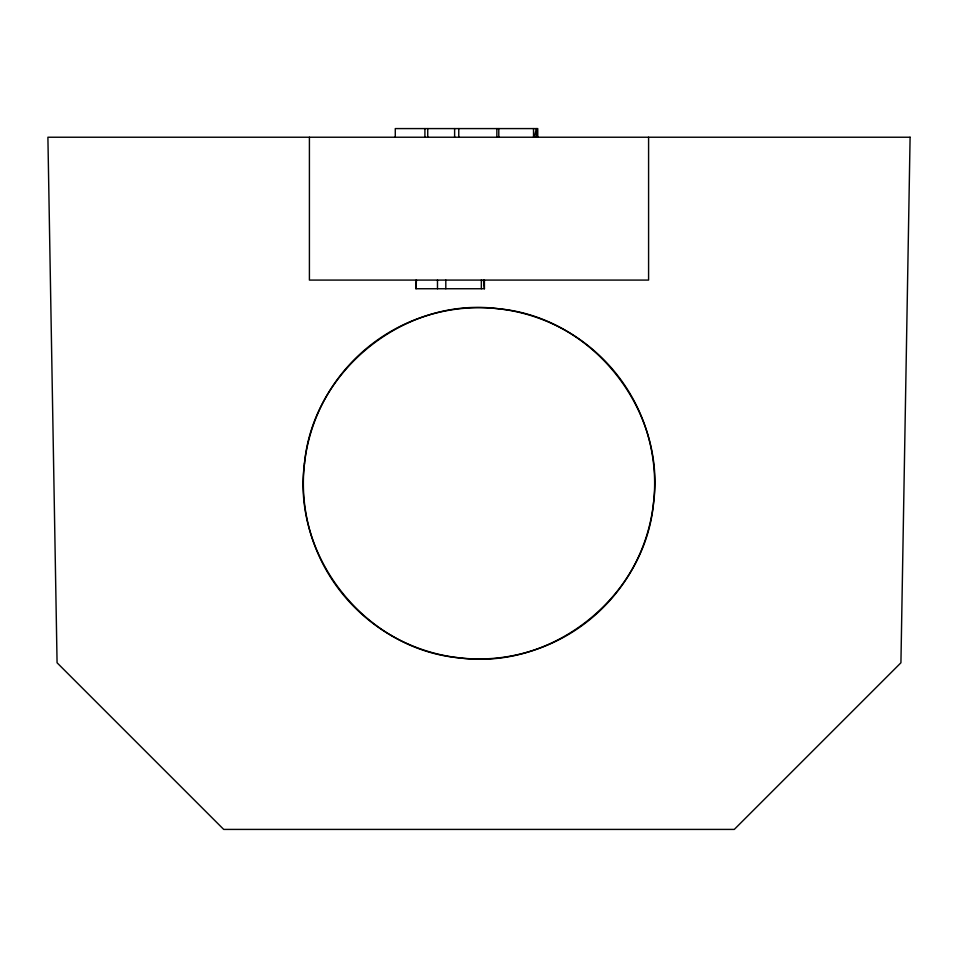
<?xml version="1.0" encoding="UTF-8"?>
<svg xmlns="http://www.w3.org/2000/svg" width="958" height="958" viewBox="0 0 958 958"><rect width="100%" height="100%" fill="white"/><g stroke="black" fill="none" stroke-linecap="round" stroke-linejoin="round"><path stroke-width="1.44" d="M484.413 280.083L484.413 288.741L415.952 288.741L416.191 280.083M415.952 288.741L416.443 280.083M534.241 137.233L536.348 128.588L536.348 137.233M483.431 280.083L484.413 288.741M648.59 137.233L648.59 280.083L309.41 280.083L309.41 137.233M537.761 137.233L537.761 128.588L395.283 128.588L395.283 137.233M533.534 128.588L533.534 137.233M498.795 128.588L498.795 137.233M496.855 128.588L496.855 137.233M481.335 280.083L481.335 288.741M458.762 128.588L458.762 137.233M454.619 128.588L454.619 137.233M445.805 280.083L445.805 288.741M437.483 280.083L437.483 288.741M427.735 128.588L427.735 137.233M424.909 128.588L424.909 137.233M910.1 137.233L900.927 662.78L734.283 829.412L223.717 829.412L57.073 662.78L47.9 137.233L910.1 137.233M304.464 463.636C291.879 556.67 365.836 649.464 459.373 657.871C552.407 670.468 645.009 596.535 653.524 503.094C666.157 410.072 592.272 317.278 498.759 308.799C405.665 296.118 312.943 370.111 304.464 463.636M391.175 635.441A175.637 175.637 0 0 0 654.637 483.323A175.637 175.637 0 0 0 391.175 331.217A175.637 175.637 0 0 0 391.175 635.441"/></g></svg>
